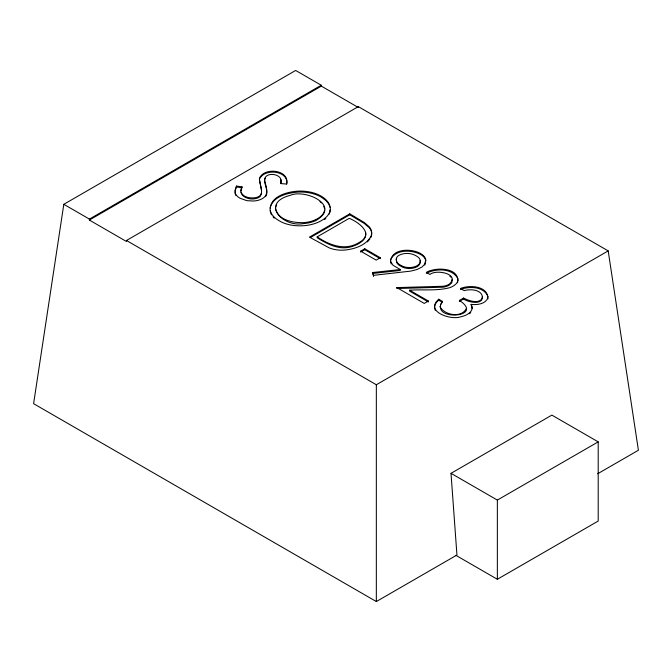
<?xml version="1.0" encoding="UTF-8"?>
<svg xmlns="http://www.w3.org/2000/svg" width="672" height="672" viewBox="0 0 672 672"><rect width="100%" height="100%" fill="white"/><g stroke="black" fill="none" stroke-linecap="round" stroke-linejoin="round"><path stroke-width="1.01" d="M390.524 261.962C391.054 248.245 411.365 248.228 420.546 253.504A17.8 10.273 0 0 1 425.804 259.904L424.771 264.155L421.974 267.028L417.169 269.464L410.878 271.093L373.573 275.352L372.691 272.521L400.302 269.531L400.302 270.463L372.691 273.454L372.691 272.521M487.914 298.838C488.25 285.81 469.56 284.676 460.454 288.49L464.075 290.581C488.628 285.104 488.267 310.582 463.562 298.049L459.421 300.434L459.421 301.367L463.562 298.981C467.947 302.182 482.824 305.651 482.471 296.562M597.643 473.777L638.4 450.248L608.194 250.891L358.319 106.63L126.47 240.484L126.403 241.458L89.351 220.063L89.418 219.097L321.266 85.235L321.342 86.125L357.487 106.999M280.913 183.632L280.762 179.55M321.266 85.235L295.663 70.451L63.806 204.313L33.6 403.67L376.337 601.549L456.943 555.013L451.013 473.332L551.863 415.111L598.206 441.865L598.206 521.052L497.356 579.272L455.876 555.324M286.759 184.086C288.859 170.302 263.752 168.025 259.426 179.374L261.442 190.302M264.575 180.054L265.255 178.13M466.343 308.406C462.025 318.31 443.94 315.386 439.942 306.373M235.082 191.251L236.552 186.068L242.004 186.85L241.013 190.907M270.11 208.093C273.059 196.073 287.725 192.923 298.368 192.049A29.299 16.918 0 0 1 321.082 197.014L326.012 200.592L328.742 203.944L330.044 207.287M458.119 279.955C457.388 283.987 453.491 286.238 449.996 287.616C436.892 291.136 423.016 289.271 409.626 290.195L409.626 291.127L428.392 301.963L428.392 301.031L409.626 290.195M457.523 282.803C460.664 267.212 435.322 266.843 426.325 272.37L429.946 274.462C436.237 268.968 460.656 274.033 449.173 284.256A13.398 7.736 0 0 1 443.159 286.264L396.85 287.599L396.85 288.532L443.159 287.196A13.398 7.736 0 0 0 449.173 285.188L451.769 282.862L452.222 279.334M242.004 186.85C237.048 195.661 248.573 200.491 255.562 198.593A8.509 4.914 0 0 0 260.114 196.476C263.861 191.201 259.316 184.212 259.426 178.45C263.836 166.74 290.102 169.646 286.583 184.052L280.829 183.59C283.408 176.366 274.042 173.032 268.573 174.938C258.854 178.559 270.707 190.369 265.457 196.703M420.244 262.105C418.984 266.045 414.204 267.204 410.55 267.515A11.248 6.493 0 0 1 402.965 266.406L399.588 264.642A14.07 8.123 0 0 1 396.69 261.526L396.278 260.19M275.654 207.262L276.637 204.632M390.541 259.854C395.48 249.119 411.415 249.64 420.546 254.436A17.8 10.273 0 0 1 425.804 260.837L424.771 265.087M324.568 210.638C323.459 215.006 319.519 217.787 315.68 219.685M261.391 193.343L260.114 195.544A8.509 4.914 0 0 1 255.562 197.66C250.505 198.425 243.373 197.585 241.122 192.284M236.552 186.068L235.082 190.319L235.133 193.418A16.607 9.584 0 0 0 235.981 195.535M487.914 297.906C485.26 304.198 477.095 305.08 471.097 304.374L472.189 308.549M369.919 238.946L367.441 241.912M471.097 304.374L472.013 306.348L472.03 308.893A16.498 9.526 0 0 1 467.267 314.42A17.506 10.105 0 0 1 460.421 316.865C450.979 320.368 424.528 311.682 438.74 299.242L442.361 301.333C429.257 321.518 485.906 317.873 459.421 300.434M440.672 304.408L441.798 302.98M438.74 299.242L438.74 300.174C435.742 302.484 433.121 306.608 435.313 310.33M89.351 220.063L321.342 86.125M349.784 213.847L309.448 237.132L329.255 247.892A21.588 12.466 0 0 0 344.03 250.135C354.094 249.228 365.56 245.725 370.91 236.468A24.368 14.07 0 0 0 369.272 226.783L364.148 222.424L349.784 213.847L349.784 214.78L310.346 237.552M317.201 236.838L349.264 218.324C359.428 222.508 375.018 234.41 358.596 242.802C345.156 251.059 329.036 245.112 317.201 236.838L317.201 237.77C327.331 244.096 339.192 250.446 351.456 246.7C357.832 244.717 367.13 240.374 365.618 232.31M360.646 252.101L360.646 251.168L364.778 248.783L380.302 257.737L380.302 258.67M361.469 251.622L364.778 249.715L379.436 258.174M380.302 257.737L376.16 260.123L360.646 251.168M428.392 301.031L424.259 303.425L396.85 287.599M126.47 240.484L376.337 384.745L608.194 250.891M451.013 473.332L497.356 500.086L598.206 441.865M315.68 220.618C341.83 205.733 305.651 188.807 290.438 195.283C260.03 202.952 282.559 227.716 303.652 223.566A23.461 13.541 0 0 0 315.68 220.618M426.325 273.302C436.094 268.271 452.407 267.952 458.077 278.939M460.454 289.422C469.51 286.112 483.882 286.322 488.048 296.696M236.552 186.992L242.004 187.782M400.302 269.531L392.952 265.222L390.524 261.03M349.784 214.78L364.148 223.356L369.272 227.707A24.368 14.07 0 0 1 370.91 237.401M438.74 300.174L442.361 302.266L442.361 301.333M63.806 204.313L89.418 219.097M449.828 276.217L450.853 277.108M319.973 201.457L321.451 202.927M273.084 216.804L274.142 218.131M270.245 210.554C271.715 216.518 277.309 220.055 282.526 222.524A28.148 16.254 0 0 0 297.755 225.792C307.087 226.153 316.789 224.221 324.458 218.652A28.182 16.271 0 0 0 330.179 209.79M270.556 212.318L271.488 214.805M390.768 262.651L391.255 264.029M323.803 206.203L324.643 208.866M372.691 273.454L373.573 276.284L373.573 275.352M275.57 209.009C278.729 220.483 293.378 222.911 303.652 222.634A23.461 13.541 0 0 0 315.68 219.685M264.55 180.138C265.7 185.69 269.27 193.192 263.878 197.602A14.339 8.274 0 0 1 253.495 201.02L246.834 200.668L239.996 198.24A16.607 9.584 0 0 1 235.133 192.486M358.319 106.63L358.394 107.52M270.245 211.487C268.43 196.745 286.91 191.663 298.368 191.117A29.299 16.918 0 0 1 321.082 196.081C326.332 199.046 331.178 204.229 330.179 210.714A28.182 16.271 0 0 1 329.188 214.099M497.356 500.086L497.356 579.272M463.562 298.049L463.562 298.981M376.337 384.745L376.337 601.549M364.778 248.783L364.778 249.715M325.811 218.467A28.182 16.271 0 0 1 324.458 219.584M396.262 259.762A9.786 5.645 0 0 1 396.715 258.426M420.025 260.644A12.911 7.451 0 0 1 420.294 261.836M470.711 312.497A16.498 9.526 0 0 1 469.552 313.723M420.294 260.904C421.058 266.171 414.708 268.262 410.55 268.447A11.248 6.493 0 0 1 402.965 267.338L399.588 265.574A14.07 8.123 0 0 1 396.69 262.458L396.262 258.829A9.786 5.645 0 0 1 399.176 255.2C405.258 252.16 413.33 253.075 418.53 257.485A12.911 7.451 0 0 1 420.294 260.904"/></g></svg>
